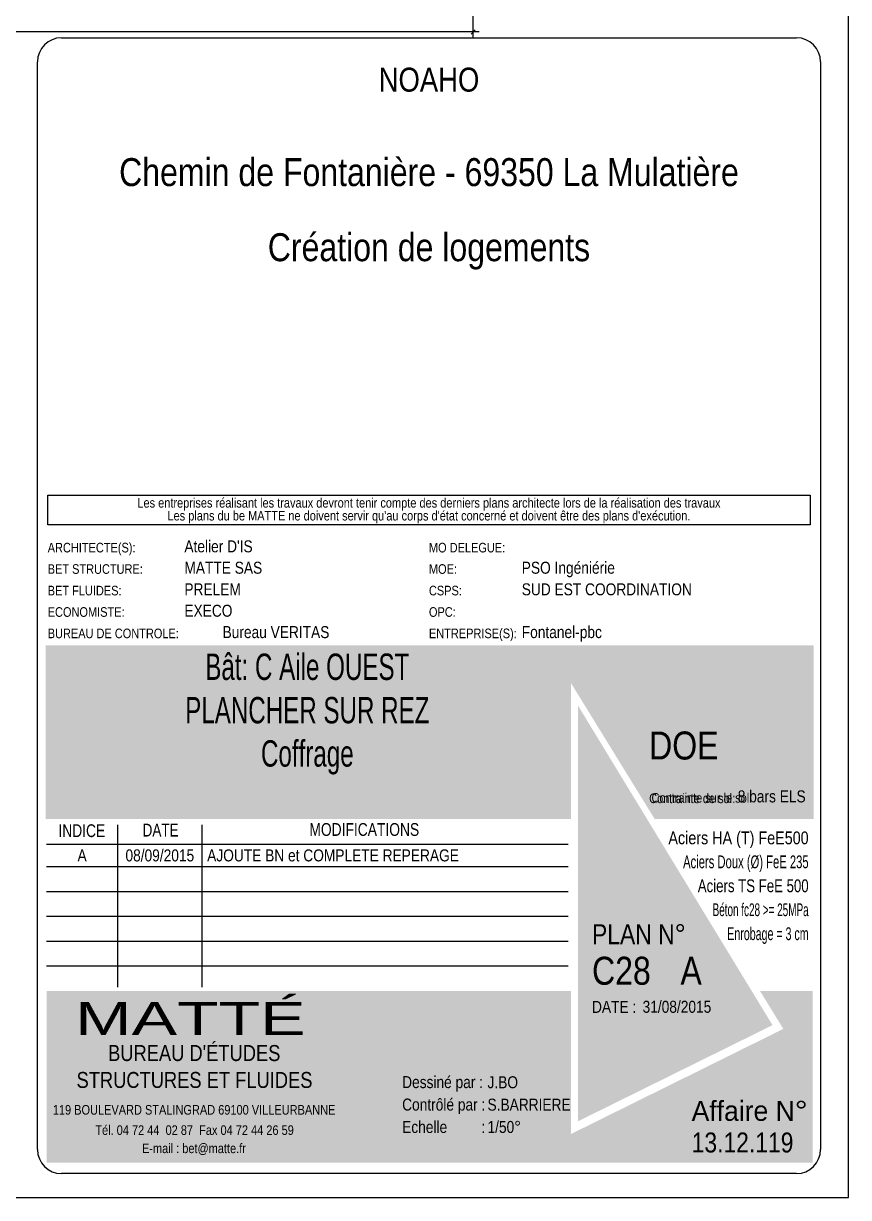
# Model space of a CAD drawing. Header units: millimetres. Extents: x -1734 to 5256, y -3612 to 588.
# Drawn here: x 4224 to 5256, y -3612 to -2142 of the extents above; entities that cross this region are included whole.
import ezdxf
from ezdxf.enums import TextEntityAlignment as Align

# ---------------------------------------------------------------- set-up
doc = ezdxf.new("R2010")
doc.units = ezdxf.units.MM
for name, color, linetype in [('01-cartouche', 7, 'Continuous'), ('01-cartouche-cage A', 7, 'Continuous'), ('01_Cad_2', 5, 'Continuous'), ('01_cote_gen', 4, 'Continuous'), ('AA_COTES', 2, 'Continuous')]:
    doc.layers.add(name, color=color, linetype=linetype)
doc.styles.add('cartouche', font='ARIALN.TTF', dxfattribs={"width": 0.01})
doc.styles.add('STYLE2', font='ARIALN.TTF')
doc.styles.add('stylemattecart', font='ARIALN.TTF')
doc.dimstyles.new('JB50', dxfattribs={"dimscale": 0.1, "dimtxt": 150, "dimasz": 15, "dimexe": 0.1, "dimexo": 0.1, "dimgap": 0.09, "dimtad": 1, "dimdec": 1, "dimdsep": 46, "dimtxsty": 'STYLE2', "dimblk1": 'BOND_G', "dimblk2": 'BOND_D', "dimsah": 1, "dimcen": 1.5, "dimdle": 0.01, "dimse1": 1, "dimse2": 1, "dimclrd": 4, "dimclre": 2, "dimclrt": 6, "dimazin": 2, "dimtfac": 2.333333, "dimtdec": 1, "dimtix": 1, "dimtmove": 2, "dimatfit": 3, "dimldrblk": 'BOND_G', "dimfxl": 1, "dimtolj": 1, "dimtzin": 0, "dimarcsym": 0})

# ---------------------------------------------------------------- blocks, each defined once
blk = doc.blocks.new('BOND_G')
at = {"layer": 'AA_COTES', "color": 0}
for p, q in [((0, -5), (0, 15)), ((5, 0), (-5, 0)), ((1.77, 1.77), (-1.77, -1.77))]:
    blk.add_line(p, q, dxfattribs=at)
blk = doc.blocks.new('BOND_D')
at = {"layer": 'AA_COTES', "color": 0}
for p, q in [((5, 0), (-5, 0)), ((-1.77, -1.77), (1.77, 1.77)), ((0, 5), (0, -15))]:
    blk.add_line(p, q, dxfattribs=at)
blk = doc.blocks.new('*D160')
at = {"layer": '01_cote_gen', "color": 4, "lineweight": -2, "transparency": 16777216}
blk.add_line((4785.2, -2152.9), (75.2, -2152.9), dxfattribs=at)
at = {"layer": 'DEFPOINTS', "color": 0}
for p in [(73.7, -1999), (4786.7, -2069.5), (73.7, -2152.9)]:
    blk.add_point(p, dxfattribs=at)
at = {"layer": '01_cote_gen', "color": 4, "lineweight": -2, "transparency": 16777216, "xscale": 1.5, "yscale": 1.5, "zscale": 1.5, "rotation": 180}
blk.add_blockref('BOND_D', (73.7, -2152.9), dxfattribs=at)
at = {"layer": '01_cote_gen', "color": 4, "lineweight": -2, "transparency": 16777216, "xscale": 1.5, "yscale": 1.5, "zscale": 1.5}
blk.add_blockref('BOND_G', (4786.7, -2152.9), dxfattribs=at)
at = {"layer": '01_cote_gen', "color": 6, "transparency": 16777216, "insert": (2430.2, -2145.3), "char_height": 15, "attachment_point": 5, "style": 'STYLE2'}
blk.add_mtext('\\A1;4713', dxfattribs=at)
blk = doc.blocks.new('cartstruc')
at = {"layer": '01-cartouche-cage A', "linetype": 'Continuous'}
h = blk.add_hatch(color=9, dxfattribs=at)
h.dxf.hatch_style = 2
h.paths.add_polyline_path([(-43.6, 691.3), (-1004.8, 691.3), (-1004.8, 473.8), (-347.3, 473.8), (-347.3, 644.1), (-242.5, 473.8), (-43.6, 473.8)])
h.paths.add_polyline_path([(-951, 670.1), (-407.9, 670.1), (-407.9, 498.5), (-951, 498.5)], flags=24)
h.paths.add_polyline_path([(-223.9, 590.8), (-105, 590.8), (-105, 608.8), (-223.9, 608.8)], flags=24)
h.paths.add_polyline_path([(-224.7, 609.7), (-105.7, 609.7), (-105.7, 627.7), (-224.7, 627.7)], flags=24)
h.paths.add_polyline_path([(-226.3, 624.9), (-64.8, 624.9), (-64.8, 652.4), (-226.3, 652.4)], flags=24)
h.paths.add_polyline_path([(-226.3, 646.9), (-85, 646.9), (-85, 674.3), (-226.3, 674.3)], flags=24)
h = blk.add_hatch(color=1, dxfattribs=at)
h.dxf.hatch_style = 2
h.paths.add_polyline_path([(-338.4, 615.7), (-338.4, 95.5), (-95.1, 215.8)])
h.paths.add_polyline_path([(-318.9, 264.4), (-190.8, 265.4), (-191.1, 303.5), (-319.2, 302.5)], flags=24)
h.paths.add_polyline_path([(-326.5, 202.5), (-70.2, 203.9), (-70.5, 265.1), (-326.9, 263.8)], flags=9)
h = blk.add_hatch(color=8, dxfattribs=at)
h.dxf.hatch_style = 2
h.paths.add_polyline_path([(-45, 258.5), (-110.7, 258.5), (-81.6, 211.1), (-347.1, 79.6), (-347.1, 258.5), (-1003.4, 258.5), (-1003.4, 43.7), (-45, 43.7)])
h.paths.add_polyline_path([(-202.1, 89.1), (-60, 89.1), (-60, 127.9), (-202.1, 127.9)], flags=24)
h.paths.add_polyline_path([(-999.3, 201), (-637.8, 201), (-637.8, 47), (-999.3, 47)], flags=24)
h.paths.add_polyline_path([(-978.3, 193.3), (-435, 193.3), (-435, 254.8), (-978.3, 254.8)], flags=24)
h.paths.add_polyline_path([(-559.9, 135.5), (-504.8, 135.5), (-504.8, 166.4), (-559.9, 166.4)], flags=24)
h.paths.add_polyline_path([(-203.2, 50.3), (-56.6, 50.3), (-56.6, 88.6), (-203.2, 88.6)], flags=24)
h.paths.add_polyline_path([(-457.1, 55), (-402.4, 55), (-402.4, 85.9), (-457.1, 85.9)], flags=24)
h.paths.add_polyline_path([(-458.8, 92.7), (-404.1, 92.7), (-404.1, 123.6), (-458.8, 123.6)], flags=24)
h.paths.add_polyline_path([(-557.8, 55.3), (-498.9, 55.3), (-498.9, 86.2), (-557.8, 86.2)], flags=24)
h.paths.add_polyline_path([(-550.6, 93.7), (-498.3, 93.7), (-498.3, 124.6), (-550.6, 124.6)], flags=24)
h.paths.add_polyline_path([(-459.9, 172.5), (-408.3, 172.5), (-408.3, 203.4), (-459.9, 203.4)], flags=24)
h.paths.add_polyline_path([(-547.6, 175), (-500.7, 175), (-500.7, 205.9), (-547.6, 205.9)], flags=24)
h.paths.add_polyline_path([(-562.3, 213.8), (-499.3, 213.8), (-499.3, 244.7), (-562.3, 244.7)], flags=8)
h.paths.add_polyline_path([(-458.6, 213), (-411.3, 213), (-411.3, 243.9), (-458.6, 243.9)], flags=24)
h.paths.add_polyline_path([(-457.7, 133.4), (-405.4, 133.4), (-405.4, 164.4), (-457.7, 164.4)], flags=24)
for p, q in [((0, 0), (0, 1485)), ((-1050, 0), (0, 0))]:
    blk.add_line(p, q, dxfattribs=at)
at = {"layer": '01-cartouche-cage A', "color": 7, "linetype": 'Continuous'}
for p, q in [((-985, 1452), (-65, 1452)), ((-1015, 60), (-1015, 1422)), ((-35, 1422), (-35, 292.1)), ((-35, 292.1), (-35, 60)), ((-65, 30), (-985, 30))]:
    blk.add_line(p, q, dxfattribs=at)
at = {"layer": '01-cartouche-cage A', "color": 7}
for p, q in [((-1002.2, 879.3), (-48.1, 879.3)), ((-1002.2, 842.3), (-1002.2, 879.3)), ((-48.1, 879.3), (-48.1, 842.3)), ((-48.1, 842.3), (-1002.2, 842.3))]:
    blk.add_line(p, q, dxfattribs=at)
at = {"layer": '01-cartouche-cage A', "color": 8}
for p, q in [((-914.7, 466.6), (-914.7, 263.2)), ((-809.1, 466.6), (-809.1, 263.2)), ((-1003.6, 442.3), (-351, 442.3)), ((-1003.6, 414.4), (-351, 414.4)), ((-1003.6, 383.3), (-351, 383.3)), ((-1003.6, 352.2), (-351, 352.2)), ((-1003.6, 321.1), (-351, 321.1)), ((-1003.6, 290), (-351, 290))]:
    blk.add_line(p, q, dxfattribs=at)
at = {"layer": '01-cartouche-cage A', "color": 7, "linetype": 'Continuous'}
for centre, start, end in [((-985, 1422), 90, 180), ((-65, 1422), 0, 90), ((-985, 60), 180, 270), ((-65, 60), 270, 0)]:
    blk.add_arc(centre, 30, start, end, dxfattribs=at)
at = {"layer": '01-cartouche-cage A', "color": 7, "style": 'stylemattecart'}
for s, p in [('Les entreprises réalisant les travaux devront tenir compte des derniers plans architecte lors de la réalisation des travaux', (-525.1, 869.8)), ("Les plans du be MATTE ne doivent servir qu'au corps d'état concerné et doivent être des plans d'exécution.", (-525.1, 853.7))]:
    blk.add_text(s, height=12, dxfattribs=at).set_placement(p, align=Align.MIDDLE_CENTER)
at = {"layer": '01-cartouche-cage A', "color": 8, "style": 'cartouche'}
for s, p in [('ARCHITECTE(S):', (-1002.2, 807.7)), ('MO DELEGUE:', (-525.1, 807.7)), ('BET STRUCTURE:', (-1002.2, 780.9)), ('MOE:', (-525.1, 780.9)), ('BET FLUIDES:', (-1002.2, 753.9)), ('CSPS:', (-525.1, 753.9)), ('ECONOMISTE:', (-1002.2, 727.1)), ('OPC:', (-525.1, 727.1)), ('BUREAU DE CONTROLE:', (-1002.2, 700.3)), ('ENTREPRISE(S):', (-525.1, 700.3))]:
    blk.add_text(s, height=12, dxfattribs=at).set_placement(p)
at = {"layer": '01-cartouche-cage A', "color": 7, "style": 'stylemattecart'}
for s, height, p in [('Contrainte de sol:', 12, (-249.5, 493.8)), ('Contrainte sur le sol:', 12, (-246.5, 494.4)), ('Dessiné par :', 15, (-558.6, 137)), ('Contrôlé par :', 15, (-558.6, 108.9)), ('119 BOULEVARD STALINGRAD 69100 VILLEURBANNE', 12, (-995.8, 103.8)), ('Tél. 04 72 44  02 87  Fax 04 72 44 26 59', 12, (-942.6, 78.4)), ('Echelle         :', 15, (-558.6, 80.8)), ('E-mail : bet@matte.fr', 12, (-884.2, 55.6))]:
    blk.add_text(s, height=height, dxfattribs=at).set_placement(p)
for s, height, width, p, p2 in [('INDICE', 16, 0.941138, (-988.7, 451.3), (-930.3, 451.3)), ('DATE', 16, 0.922192, (-883.4, 452), (-838.3, 452)), ('MODIFICATIONS', 16, 0.943218, (-674.7, 452.8), (-537.3, 452.8)), ('Aciers HA (T) FeE500', 16, 0.978863, (-225.4, 442.3), (-49.9, 442.3)), ('Aciers Doux (Ø) FeE 235', 16, 0.76709, (-207, 412.3), (-49.9, 412.3)), ('Aciers TS FeE 500', 16, 0.901377, (-188.6, 382.3), (-49.9, 382.3)), ('Béton fc28 >= 25MPa', 16, 0.678142, (-170.1, 352.3), (-49.9, 352.3)), ('Enrobage = 3 cm', 16, 0.726904, (-151.7, 322.3), (-49.9, 322.3)), ('Affaire N°', 25, 1.15762, (-196.3, 96), (-51.1, 96))]:
    blk.add_text(s, height=height, dxfattribs=dict(at, width=width)).set_placement(p, p2, align=Align.FIT)
at = {"layer": '01-cartouche-cage A', "color": 255, "style": 'stylemattecart'}
for s, height, p in [('PLAN N°', 25, (-321, 317.2)), ('DATE :', 15, (-321, 231.2)), ("BUREAU D'ÉTUDES", 20, (-926.6, 170.9)), ('STRUCTURES ET FLUIDES', 20, (-966.1, 137.2))]:
    blk.add_text(s, height=height, dxfattribs=at).set_placement(p)
at = {"layer": '01-cartouche-cage A', "color": 255, "style": 'stylemattecart', "width": 1.812358}
blk.add_text('MATTÉ', height=41, dxfattribs=at).set_placement((-968, 203.6), (-679.6, 203.6), align=Align.FIT)
at = {"layer": '01-cartouche-cage A', "color": 7, "style": 'stylemattecart'}
for tag, height, p in [('NOMCLIENT', 30, (-525, 1399.6)), ('ADRESSE1CLIENT', 25, (-525, 1326.7)), ('ADRESSE2CLIENT', 25, (-525, 1283.9)), ('NOMAFFAIRE1', 45, (-525.1, 1189.8)), ('NOMAFFAIRE2', 45, (-525.1, 1110.4)), ('NOMAFFAIRE3', 45, (-525.1, 1031.7)), ('ADRESSE1AFFAIRE', 20, (-525.1, 943.3)), ('ADRESSE2AFFAIRE', 20, (-525.1, 909.2)), ('INDICE-A', 15, (-959.1, 428.4)), ('DATE-A', 15, (-861.9, 428.4)), ('INDICE-B', 15, (-959.1, 400.5)), ('DATE-B', 15, (-861.9, 400.5)), ('INDICE-C', 15, (-959.1, 369.4)), ('DATE-C', 15, (-861.9, 369.4)), ('INDICE-D', 15, (-959.1, 338.3)), ('DATE-D', 15, (-861.9, 338.3)), ('INDICE-E', 15, (-959.1, 307.2)), ('DATE-E', 15, (-861.9, 307.2)), ('INDICE-F', 15, (-959.1, 276.1)), ('DATE-F', 15, (-861.9, 276.1))]:
    blk.add_attdef(tag, text='', height=height, dxfattribs=at).set_placement(p, align=Align.MIDDLE_CENTER)
for tag, height, p in [('NOMARCHI', 15, (-831.1, 803.3)), ('MODEL', 15, (-408.9, 803.3)), ('BETSTRUCTURE', 15, (-831.1, 776.5)), ('MOE', 15, (-408.9, 776.5)), ('BETFLUIDES', 15, (-831.1, 749.5)), ('CSPS', 15, (-408.9, 749.5)), ('ECONOMISTE', 15, (-831.1, 722.7)), ('OPC', 15, (-408.9, 722.7)), ('BDC', 15, (-831.1, 695.9)), ('NOMENTREPRISE', 15, (-408.9, 695.9)), ('NUMBAT', 27, (-249.5, 614.7)), ('PHASE', 35, (-249.5, 537.9)), ('CONT-SOL', 12, (-138.6, 490.2)), ('NOMDESS', 15, (-451.8, 132.3)), ('NOMING', 15, (-451.8, 104.3)), ('ECH', 15, (-451.8, 76.3)), ('NUMAFF', 25, (-196.3, 48.9))]:
    blk.add_attdef(tag, text='', height=height, dxfattribs=at).set_placement(p, align=Align.BOTTOM_LEFT)
at = {"layer": '01-cartouche-cage A', "color": 7, "style": 'stylemattecart', "width": 0.8}
for tag, p in [('TITRTEPLAN1', (-677.3, 664.6)), ('TITRTEPLAN2', (-677.3, 610.2)), ('TITRTEPLAN3', (-677.3, 556)), ('TITRTEPLAN4', (-677.3, 501.4))]:
    blk.add_attdef(tag, text='', height=33, dxfattribs=at).set_placement(p, align=Align.MIDDLE_CENTER)
at = {"layer": '01-cartouche-cage A', "color": 7, "style": 'stylemattecart'}
for tag, p in [('MODIF-A', (-802.6, 428.4)), ('MODIF-B', (-802.6, 400.5)), ('MODIF-C', (-802.6, 369.4)), ('MODIF-D', (-802.6, 338.3)), ('MODIF-E', (-802.6, 307.2)), ('MODIF-F', (-802.6, 276.1))]:
    blk.add_attdef(tag, text='', height=15, dxfattribs=at).set_placement(p, align=Align.MIDDLE_LEFT)
at = {"layer": '01-cartouche-cage A', "color": 255, "style": 'stylemattecart'}
for tag, height, p in [('N°P', 35, (-321, 256)), ('IP', 35, (-210.3, 256)), ('DATEPLAN', 15, (-257.7, 226.8))]:
    blk.add_attdef(tag, text='', height=height, dxfattribs=at).set_placement(p, align=Align.BOTTOM_LEFT)

msp = doc.modelspace()

# ---------------------------------------------------------------- block references
at = {"layer": '01_Cad_2'}
ref = msp.add_blockref('cartstruc', (5256.49, -3612.28), dxfattribs=at)
ref.add_attrib('NOMCLIENT', 'NOAHO', dxfattribs={"layer": '01-cartouche', "color": 7, "height": 30, "style": 'stylemattecart'}).set_placement((4731.48, -2212.67), align=Align.MIDDLE_CENTER)
ref.add_attrib('ADRESSE2CLIENT', 'Chemin de Fontanière - 69350 La Mulatière', dxfattribs={"layer": '01-cartouche-cage A', "color": 7, "height": 35, "style": 'stylemattecart'}).set_placement((4731.46, -2328.42), align=Align.MIDDLE_CENTER)
ref.add_attrib('NOMAFFAIRE1', 'Création de logements', dxfattribs={"layer": '01-cartouche-cage A', "color": 7, "height": 35, "style": 'stylemattecart'}).set_placement((4731.44, -2422.44), align=Align.MIDDLE_CENTER)
ref.add_attrib('NOMARCHI', "Atelier D'IS", dxfattribs={"layer": '01-cartouche-cage A', "color": 7, "height": 15, "style": 'stylemattecart'}).set_placement((4425.36, -2808.98), align=Align.BOTTOM_LEFT)
ref.add_attrib('BETSTRUCTURE', 'MATTE SAS', dxfattribs={"layer": '01-cartouche-cage A', "color": 7, "height": 15, "style": 'stylemattecart'}).set_placement((4425.36, -2835.75), align=Align.BOTTOM_LEFT)
ref.add_attrib('BETFLUIDES', 'PRELEM', dxfattribs={"layer": '01-cartouche-cage A', "color": 7, "height": 15, "style": 'stylemattecart'}).set_placement((4425.36, -2862.81), align=Align.BOTTOM_LEFT)
ref.add_attrib('ECONOMISTE', 'EXECO', dxfattribs={"layer": '01-cartouche-cage A', "color": 7, "height": 15, "style": 'stylemattecart'}).set_placement((4425.36, -2889.58), align=Align.BOTTOM_LEFT)
ref.add_attrib('BDC', '          Bureau VERITAS', dxfattribs={"layer": '01-cartouche-cage A', "color": 7, "height": 15, "style": 'stylemattecart'}).set_placement((4425.36, -2916.35), align=Align.BOTTOM_LEFT)
ref.add_attrib('MOE', 'PSO Ingéniérie', dxfattribs={"layer": '01-cartouche-cage A', "color": 7, "height": 15, "style": 'stylemattecart'}).set_placement((4847.56, -2835.75), align=Align.BOTTOM_LEFT)
ref.add_attrib('CSPS', 'SUD EST COORDINATION', dxfattribs={"layer": '01-cartouche-cage A', "color": 7, "height": 15, "style": 'stylemattecart'}).set_placement((4847.56, -2862.81), align=Align.BOTTOM_LEFT)
ref.add_attrib('NOMENTREPRISE', 'Fontanel-pbc', dxfattribs={"layer": '01-cartouche-cage A', "color": 7, "height": 15, "style": 'stylemattecart'}).set_placement((4847.56, -2916.35), align=Align.BOTTOM_LEFT)
ref.add_attrib('TITRTEPLAN1', 'Bât: C Aile OUEST', dxfattribs={"layer": '01-cartouche-cage A', "color": 7, "height": 33, "style": 'stylemattecart', "width": 0.8}).set_placement((4579.21, -2947.73), align=Align.MIDDLE_CENTER)
ref.add_attrib('TITRTEPLAN2', 'PLANCHER SUR REZ', dxfattribs={"layer": '01-cartouche-cage A', "color": 7, "height": 33, "style": 'stylemattecart', "width": 0.8}).set_placement((4579.21, -3002.12), align=Align.MIDDLE_CENTER)
ref.add_attrib('TITRTEPLAN3', 'Coffrage', dxfattribs={"layer": '01-cartouche-cage A', "color": 7, "height": 33, "style": 'stylemattecart', "width": 0.8}).set_placement((4579.21, -3056.28), align=Align.MIDDLE_CENTER)
ref.add_attrib('PHASE', 'DOE', dxfattribs={"layer": '01-cartouche-cage A', "color": 7, "height": 35, "style": 'stylemattecart'}).set_placement((5006.96, -3074.35), align=Align.BOTTOM_LEFT)
ref.add_attrib('CONT-SOL', '8 bars ELS', dxfattribs={"layer": '01-cartouche-cage A', "color": 7, "height": 15, "style": 'stylemattecart'}).set_placement((5117.88, -3122.05), align=Align.BOTTOM_LEFT)
ref.add_attrib('INDICE-A', 'A', dxfattribs={"layer": '01-cartouche-cage A', "color": 7, "height": 15, "style": 'stylemattecart'}).set_placement((4297.37, -3183.92), align=Align.MIDDLE_CENTER)
ref.add_attrib('DATE-A', '08/09/2015', dxfattribs={"layer": '01-cartouche-cage A', "color": 7, "height": 15, "style": 'stylemattecart'}).set_placement((4394.62, -3183.92), align=Align.MIDDLE_CENTER)
ref.add_attrib('MODIF-A', 'AJOUTE BN et COMPLETE REPERAGE', dxfattribs={"layer": '01-cartouche-cage A', "color": 7, "height": 15, "style": 'stylemattecart'}).set_placement((4453.87, -3183.92), align=Align.MIDDLE_LEFT)
ref.add_attrib('N°P', 'C28', dxfattribs={"layer": '01-cartouche-cage A', "color": 255, "height": 35, "style": 'stylemattecart'}).set_placement((4935.53, -3356.33), align=Align.BOTTOM_LEFT)
ref.add_attrib('IP', 'A', dxfattribs={"layer": '01-cartouche-cage A', "color": 255, "height": 35, "style": 'stylemattecart'}).set_placement((5046.16, -3356.33), align=Align.BOTTOM_LEFT)
ref.add_attrib('DATEPLAN', '31/08/2015', dxfattribs={"layer": '01-cartouche-cage A', "color": 255, "height": 15, "style": 'stylemattecart'}).set_placement((4998.77, -3385.45), align=Align.BOTTOM_LEFT)
ref.add_attrib('NOMDESS', 'J.BO', dxfattribs={"layer": '01-cartouche-cage A', "color": 7, "height": 15, "style": 'stylemattecart'}).set_placement((4804.7, -3479.98), align=Align.BOTTOM_LEFT)
ref.add_attrib('NOMING', 'S.BARRIERE', dxfattribs={"layer": '01-cartouche-cage A', "color": 7, "height": 15, "style": 'stylemattecart'}).set_placement((4804.7, -3508.02), align=Align.BOTTOM_LEFT)
ref.add_attrib('ECH', '1/50° ', dxfattribs={"layer": '01-cartouche-cage A', "color": 7, "height": 15, "style": 'stylemattecart'}).set_placement((4804.7, -3535.94), align=Align.BOTTOM_LEFT)
ref.add_attrib('NUMAFF', '13.12.119', dxfattribs={"layer": '01-cartouche-cage A', "color": 7, "height": 25, "style": 'stylemattecart'}).set_placement((5060.17, -3563.37), align=Align.BOTTOM_LEFT)

# ---------------------------------------------------------------- dimensions: what is measured, and where the dimension line sits
at = {"layer": '01_cote_gen'}
dim = msp.add_linear_dim(base=(73.74, -2152.94), p1=(4786.73, -2069.53), p2=(73.74, -1998.96), dimstyle='JB50', dxfattribs=at)
dim.commit()
dim.dimension.update_dxf_attribs({"geometry": '*D160', "text_midpoint": (2430.24, -2145.28)})

doc.saveas('drawing.dxf')
